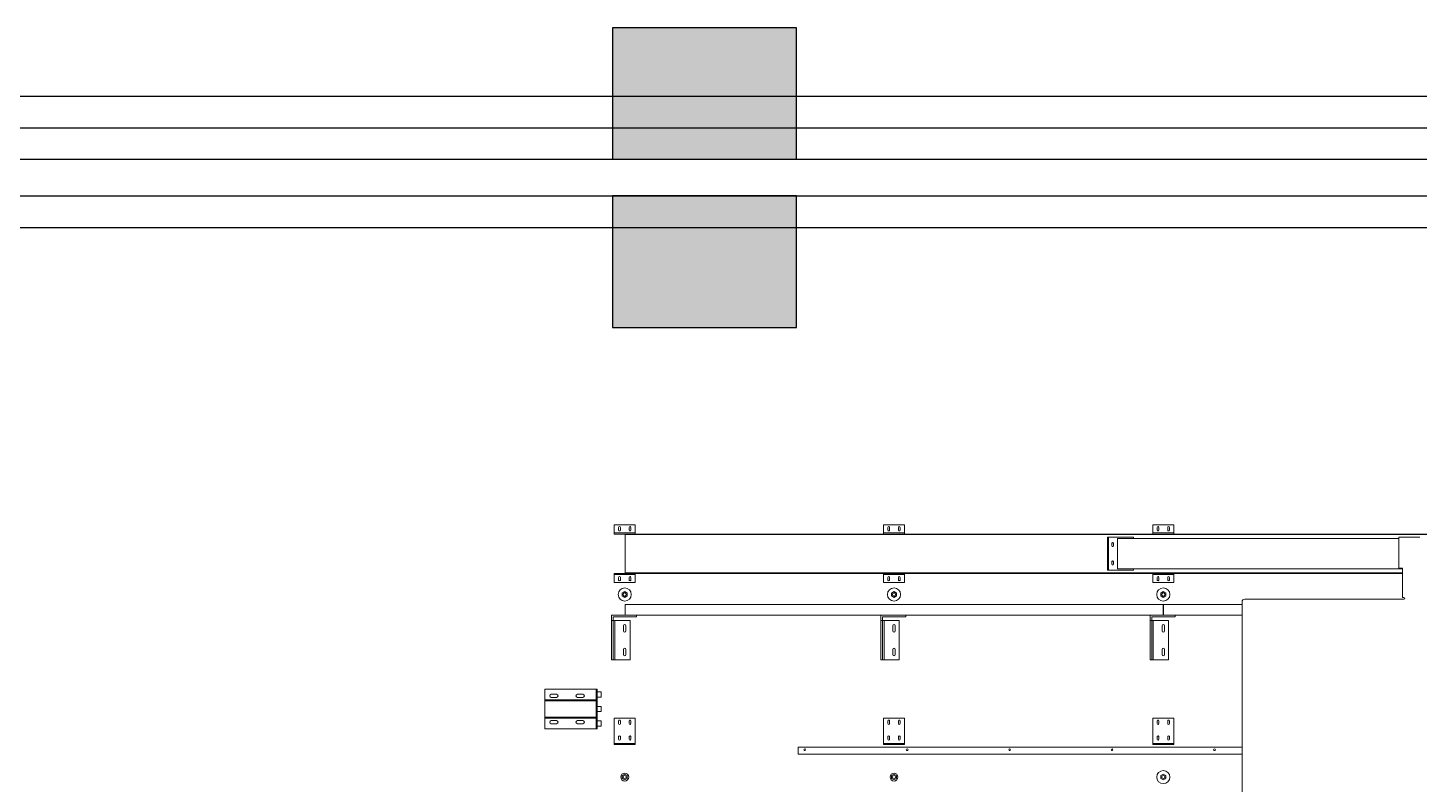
# Model space of a CAD drawing. Header units: inches. Extents: x -26985 to 86262, y -10753 to 149570.
# Drawn here: x 9855 to 15152, y 137038 to 139917 of the extents above; entities that cross this region are included whole.
import ezdxf

# ---------------------------------------------------------------- set-up
doc = ezdxf.new("R2010")
doc.units = ezdxf.units.IN
doc.header["$MEASUREMENT"] = 0
doc.layers.add('COLUMN', color=6, linetype='Continuous')
doc.layers.add('雨水管', color=7, linetype='Continuous')

# ---------------------------------------------------------------- blocks, each defined once
blk = doc.blocks.new('柱左')
at = {"layer": '雨水管'}
h = blk.add_hatch(color=256, dxfattribs=at)
h.paths.add_polyline_path([(119851.4, -279.2), (119251.4, -279.2), (119251.4, -879.2), (119851.4, -879.2)])
h.paths.add_polyline_path([(127801.4, -279.2), (127301.4, -279.2), (127301.4, -879.2), (127801.4, -879.2)])
h.paths.add_polyline_path([(135851.4, -279.2), (135251.4, -279.2), (135251.4, -879.2), (135851.4, -879.2)])
h.paths.add_polyline_path([(144851.4, -279.2), (144251.4, -279.2), (144251.4, -879.2), (144851.4, -879.2)])
h.paths.add_polyline_path([(152841.4, -279.2), (152341.4, -279.2), (152341.4, -879.2), (152841.4, -879.2)])
h.paths.add_polyline_path([(153381.4, -279.2), (152981.4, -279.2), (152981.4, -879.2), (153381.4, -879.2)])
h.paths.add_polyline_path([(152841.4, -9049.2), (152341.4, -9049.2), (152341.4, -9749.2), (152841.4, -9749.2)])
h.paths.add_polyline_path([(153381.4, -9049.2), (152981.4, -9049.2), (152981.4, -9749.2), (153381.4, -9749.2)])
h.paths.add_polyline_path([(144851.4, -9049.2), (144251.4, -9049.2), (144251.4, -9749.2), (144851.4, -9749.2)])
h.paths.add_polyline_path([(135251.4, -9049.2), (135251.4, -9749.2), (135851.4, -9749.2), (135851.4, -9049.2)])
h.paths.add_polyline_path([(127301.4, -9749.2), (127801.4, -9749.2), (127801.4, -9049.2), (127301.4, -9049.2)])
h.paths.add_polyline_path([(119851.4, -9049.2), (119251.4, -9049.2), (119251.4, -9749.2), (119851.4, -9749.2)])
h.paths.add_polyline_path([(119251.4, -22749.2), (119851.4, -22749.2), (119851.4, -22049.2), (119251.4, -22049.2)])
h.paths.add_polyline_path([(127801.4, -22049.2), (127301.4, -22049.2), (127301.4, -22749.2), (127801.4, -22749.2)])
h.paths.add_polyline_path([(135251.4, -22749.2), (135851.4, -22749.2), (135851.4, -22049.2), (135251.4, -22049.2)])
h.paths.add_polyline_path([(144251.4, -22749.2), (144851.4, -22749.2), (144851.4, -22049.2), (144251.4, -22049.2)])
h.paths.add_polyline_path([(153481.4, -22049.2), (152981.4, -22049.2), (152981.4, -22749.2), (153481.4, -22749.2)])
h.paths.add_polyline_path([(152341.4, -22749.2), (152841.4, -22749.2), (152841.4, -22049.2), (152341.4, -22049.2)])
h.paths.add_polyline_path([(152981.4, -32699.2), (153481.4, -32699.2), (153481.4, -32099.2), (152981.4, -32099.2)])
h.paths.add_polyline_path([(152341.4, -32699.2), (152841.4, -32699.2), (152841.4, -32099.2), (152341.4, -32099.2)])
h.paths.add_polyline_path([(144251.4, -32099.2), (144251.4, -32699.2), (144851.4, -32699.2), (144851.4, -32099.2)])
h.paths.add_polyline_path([(135251.4, -32099.2), (135251.4, -32699.2), (135851.4, -32699.2), (135851.4, -32099.2)])
h.paths.add_polyline_path([(127801.4, -32099.2), (127301.4, -32099.2), (127301.4, -32699.2), (127801.4, -32699.2)])
h.paths.add_polyline_path([(119851.4, -32099.2), (119251.4, -32099.2), (119251.4, -32699.2), (119851.4, -32699.2)])
h.paths.add_polyline_path([(119251.4, -42699.2), (119851.4, -42699.2), (119851.4, -42099.2), (119251.4, -42099.2)])
h.paths.add_polyline_path([(127301.4, -42099.2), (127301.4, -42699.2), (127801.4, -42699.2), (127801.4, -42099.2)])
h.paths.add_polyline_path([(135851.4, -42099.2), (135251.4, -42099.2), (135251.4, -42699.2), (135851.4, -42699.2)])
h.paths.add_polyline_path([(144251.4, -42699.2), (144851.4, -42699.2), (144851.4, -42099.2), (144251.4, -42099.2)])
h.paths.add_polyline_path([(152981.4, -42699.2), (153481.4, -42699.2), (153481.4, -42099.2), (152981.4, -42099.2)])
h.paths.add_polyline_path([(152841.4, -42699.2), (152841.4, -42099.2), (152341.4, -42099.2), (152341.4, -42699.2)])
at = {"layer": 'COLUMN'}
for points in [[(152841.4, -22049.2), (152341.4, -22049.2), (152341.4, -22749.2), (152841.4, -22749.2)], [(153481.4, -22049.2), (152981.4, -22049.2), (152981.4, -22749.2), (153481.4, -22749.2)]]:
    blk.add_lwpolyline(points, close=True, dxfattribs=at)

msp = doc.modelspace()

# ---------------------------------------------------------------- linework, layer by layer
at = {"color": 0, "linetype": 'Continuous', "lineweight": -3}
for p, q in [((-9688.6, 139656.9), (73931.4, 139656.9)), ((-9568.6, 139416.9), (73931.4, 139416.9)), ((-9568.6, 139276.9), (73931.4, 139276.9))]:
    msp.add_line(p, q, dxfattribs=at)
at = {"color": 1, "linetype": 'Continuous', "lineweight": -3}
for p, q in [((-9568.6, 139536.9), (73931.4, 139536.9)), ((-9568.6, 139156.9), (73931.4, 139156.9))]:
    msp.add_line(p, q, dxfattribs=at)
at = {"color": 0, "linetype": 'Continuous', "lineweight": 0}
for p, q in [((12087.7, 137994.3), (12087.7, 138025.3)), ((12167.7, 138025.3), (12087.7, 138025.3)), ((12167.7, 137994.3), (12167.7, 138025.3)), ((13112.7, 137994.3), (13112.7, 138025.3)), ((13192.7, 138025.3), (13112.7, 138025.3)), ((13192.7, 137994.3), (13192.7, 138025.3)), ((14137.7, 137994.3), (14137.7, 138025.3)), ((14217.7, 138025.3), (14137.7, 138025.3)), ((14217.7, 137994.3), (14217.7, 138025.3)), ((12087.7, 137990.3), (12087.7, 137994.3)), ((12087.7, 137994.3), (12167.7, 137994.3)), ((12129.7, 137990.3), (12087.7, 137990.3)), ((12104.5, 138015.3), (12104.5, 138005.3)), ((12111, 138005.3), (12111, 138015.3)), ((15200.7, 137990.3), (12129.7, 137990.3)), ((12129.7, 137990.3), (12129.7, 137988.3)), ((12129.7, 137988.3), (15200.7, 137988.3)), ((12129.7, 137842.3), (12129.7, 137988.3)), ((12144.5, 138015.3), (12144.5, 138005.3)), ((12151, 138005.3), (12151, 138015.3)), ((12167.7, 137990.3), (12167.7, 137994.3)), ((13112.7, 137990.3), (13112.7, 137994.3)), ((13112.7, 137994.3), (13192.7, 137994.3)), ((13129.5, 138015.3), (13129.5, 138005.3)), ((13136, 138005.3), (13136, 138015.3)), ((13169.5, 138015.3), (13169.5, 138005.3)), ((13176, 138005.3), (13176, 138015.3)), ((13192.7, 137990.3), (13192.7, 137994.3)), ((13965, 137978.3), (13969, 137978.3)), ((13965, 137978.3), (13965, 137976.3)), ((13965, 137972.3), (13965, 137976.3)), ((13965, 137970.3), (13965, 137972.3)), ((13969, 137970.3), (13965, 137970.3)), ((13965, 137970.3), (13965, 137968.3)), ((13969, 137976.3), (13969, 137978.3)), ((14064, 137978.3), (13969, 137978.3)), ((13969, 137976.3), (13969, 137972.3)), ((13969, 137972.3), (13969, 137970.3)), ((13969, 137970.3), (13969, 137968.3)), ((14004, 137973.3), (15074.7, 137973.3)), ((14004, 137857.3), (14004, 137973.3)), ((14064, 137978.3), (14064, 137973.3)), ((14137.7, 137990.3), (14137.7, 137994.3)), ((14137.7, 137994.3), (14217.7, 137994.3)), ((14154.5, 138015.3), (14154.5, 138005.3)), ((14161, 138005.3), (14161, 138015.3)), ((14194.5, 138015.3), (14194.5, 138005.3)), ((14201, 138005.3), (14201, 138015.3)), ((14217.7, 137990.3), (14217.7, 137994.3)), ((15074.7, 137978.3), (15074.7, 137860.3)), ((15149.7, 137978.3), (15074.7, 137978.3)), ((15153.7, 137978.3), (15149.7, 137978.3)), ((13965, 137962.3), (13965, 137968.3)), ((13965, 137962.3), (13965, 137960.3)), ((13965, 137958.3), (13965, 137960.3)), ((13969, 137960.3), (13965, 137960.3)), ((13965, 137947.3), (13965, 137958.3)), ((13965, 137945.3), (13965, 137947.3)), ((13969, 137945.3), (13965, 137945.3)), ((13965, 137945.3), (13965, 137943.3)), ((13965, 137937.3), (13965, 137943.3)), ((13965, 137937.3), (13965, 137935.3)), ((13965, 137933.3), (13965, 137935.3)), ((13969, 137935.3), (13965, 137935.3)), ((13965, 137922.3), (13965, 137933.3)), ((13965, 137920.3), (13965, 137922.3)), ((13969, 137920.3), (13965, 137920.3)), ((13965, 137920.3), (13965, 137918.3)), ((13965, 137912.3), (13965, 137918.3)), ((13969, 137962.3), (13969, 137968.3)), ((13969, 137962.3), (13969, 137960.3)), ((13969, 137958.3), (13969, 137960.3)), ((13969, 137947.3), (13969, 137958.3)), ((13969, 137945.3), (13969, 137947.3)), ((13969, 137945.3), (13969, 137943.3)), ((13969, 137937.3), (13969, 137943.3)), ((13969, 137937.3), (13969, 137935.3)), ((13969, 137933.3), (13969, 137935.3)), ((13969, 137922.3), (13969, 137933.3)), ((13969, 137920.3), (13969, 137922.3)), ((13969, 137920.3), (13969, 137918.3)), ((13969, 137912.3), (13969, 137918.3)), ((13982.3, 137945.3), (13982.3, 137955.3)), ((13987.8, 137955.3), (13987.8, 137945.3)), ((13965, 137910.3), (13965, 137912.3)), ((13965, 137910.3), (13965, 137908.3)), ((13969, 137910.3), (13965, 137910.3)), ((13965, 137908.3), (13965, 137897.3)), ((13965, 137897.3), (13965, 137895.3)), ((13969, 137895.3), (13965, 137895.3)), ((13965, 137893.3), (13965, 137895.3)), ((13965, 137893.3), (13965, 137887.3)), ((13965, 137885.3), (13965, 137887.3)), ((13965, 137885.3), (13965, 137883.3)), ((13969, 137885.3), (13965, 137885.3)), ((13965, 137883.3), (13965, 137872.3)), ((13965, 137872.3), (13965, 137870.3)), ((13969, 137870.3), (13965, 137870.3)), ((13965, 137868.3), (13965, 137870.3)), ((13965, 137868.3), (13965, 137862.3)), ((13969, 137910.3), (13969, 137912.3)), ((13969, 137910.3), (13969, 137908.3)), ((13969, 137908.3), (13969, 137897.3)), ((13969, 137897.3), (13969, 137895.3)), ((13969, 137893.3), (13969, 137895.3)), ((13969, 137893.3), (13969, 137887.3)), ((13969, 137885.3), (13969, 137887.3)), ((13969, 137885.3), (13969, 137883.3)), ((13969, 137883.3), (13969, 137872.3)), ((13969, 137872.3), (13969, 137870.3)), ((13969, 137868.3), (13969, 137870.3)), ((13969, 137868.3), (13969, 137862.3)), ((13982.3, 137875.3), (13982.3, 137885.3)), ((13987.8, 137885.3), (13987.8, 137875.3)), ((12129.7, 137840.3), (12087.7, 137840.3)), ((12087.7, 137840.3), (12087.7, 137836.3)), ((12087.7, 137836.3), (12167.7, 137836.3)), ((12087.7, 137836.3), (12087.7, 137805.3)), ((12104.5, 137815.3), (12104.5, 137825.3)), ((12111, 137825.3), (12111, 137815.3)), ((12129.7, 137842.3), (12129.7, 137840.3)), ((15088.7, 137842.3), (12129.7, 137842.3)), ((12129.7, 137840.3), (15088.7, 137840.3)), ((12144.5, 137815.3), (12144.5, 137825.3)), ((12151, 137825.3), (12151, 137815.3)), ((12167.7, 137840.3), (12167.7, 137836.3)), ((12167.7, 137836.3), (12167.7, 137805.3)), ((13112.7, 137840.3), (13112.7, 137836.3)), ((13112.7, 137836.3), (13192.7, 137836.3)), ((13112.7, 137836.3), (13112.7, 137805.3)), ((13129.5, 137815.3), (13129.5, 137825.3)), ((13136, 137825.3), (13136, 137815.3)), ((13169.5, 137815.3), (13169.5, 137825.3)), ((13176, 137825.3), (13176, 137815.3)), ((13192.7, 137840.3), (13192.7, 137836.3)), ((13192.7, 137836.3), (13192.7, 137805.3)), ((13965, 137860.3), (13965, 137862.3)), ((13965, 137860.3), (13965, 137858.3)), ((13969, 137860.3), (13965, 137860.3)), ((13965, 137858.3), (13965, 137854.3)), ((13965, 137852.3), (13965, 137854.3)), ((13965, 137852.3), (13969, 137852.3)), ((13969, 137860.3), (13969, 137862.3)), ((13969, 137858.3), (13969, 137860.3)), ((13969, 137854.3), (13969, 137858.3)), ((13969, 137854.3), (13969, 137852.3)), ((14064, 137852.3), (13969, 137852.3)), ((14004, 137857.3), (15088.7, 137857.3)), ((14064, 137857.3), (14064, 137852.3)), ((14137.7, 137840.3), (14137.7, 137836.3)), ((14137.7, 137836.3), (14217.7, 137836.3)), ((14137.7, 137836.3), (14137.7, 137805.3)), ((14154.5, 137815.3), (14154.5, 137825.3)), ((14161, 137825.3), (14161, 137815.3)), ((14194.5, 137815.3), (14194.5, 137825.3)), ((14201, 137825.3), (14201, 137815.3)), ((14217.7, 137840.3), (14217.7, 137836.3)), ((14217.7, 137836.3), (14217.7, 137805.3)), ((15088.7, 137860.3), (15074.7, 137860.3)), ((15088.7, 137860.3), (15088.7, 137748.3)), ((12167.7, 137805.3), (12087.7, 137805.3)), ((12118.2, 137765.8), (12127.7, 137771.3)), ((12118.2, 137754.8), (12118.2, 137765.8)), ((12127.7, 137771.3), (12137.2, 137765.8)), ((12137.2, 137765.8), (12137.2, 137754.8)), ((13192.7, 137805.3), (13112.7, 137805.3)), ((13152.7, 137771.3), (13143.2, 137765.8)), ((13143.2, 137765.8), (13143.2, 137754.8)), ((13162.2, 137765.8), (13152.7, 137771.3)), ((13162.2, 137754.8), (13162.2, 137765.8)), ((14217.7, 137805.3), (14137.7, 137805.3)), ((14168.2, 137765.8), (14177.7, 137771.3)), ((14168.2, 137754.8), (14168.2, 137765.8)), ((14177.7, 137771.3), (14187.2, 137765.8)), ((14187.2, 137765.8), (14187.2, 137754.8)), ((12127.7, 137749.4), (12118.2, 137754.8)), ((12137.2, 137754.8), (12127.7, 137749.4)), ((12128.7, 137722.3), (14176.7, 137722.3)), ((12128.7, 137681.3), (12128.7, 137722.3)), ((13143.2, 137754.8), (13152.7, 137749.4)), ((13152.7, 137749.4), (13162.2, 137754.8)), ((14177.7, 137749.4), (14168.2, 137754.8)), ((14176.7, 137681.3), (14176.7, 137722.3)), ((14187.2, 137754.8), (14177.7, 137749.4)), ((14178.7, 137722.3), (14477.7, 137722.3)), ((14178.7, 137681.3), (14178.7, 137722.3)), ((14477.7, 136962.3), (14477.7, 137732.3)), ((14487.7, 137742.3), (15012.7, 137742.3)), ((15088.7, 137742.3), (15012.7, 137742.3)), ((15088.7, 137748.3), (15093.7, 137748.3)), ((15093.7, 137742.3), (15088.7, 137742.3)), ((12077.7, 137681.3), (12172.7, 137681.3)), ((12077.7, 137661.3), (12077.7, 137681.3)), ((12083.7, 137661.3), (12077.7, 137661.3)), ((12077.7, 137661.3), (12077.7, 137511.3)), ((12083.7, 137675.3), (12083.7, 137661.3)), ((12083.7, 137675.3), (12172.7, 137675.3)), ((12083.7, 137661.3), (12089.7, 137661.3)), ((12083.7, 137511.3), (12083.7, 137661.3)), ((12089.7, 137511.3), (12089.7, 137661.3)), ((12089.7, 137661.3), (12147.7, 137661.3)), ((12128.7, 137681.3), (14176.7, 137681.3)), ((12147.7, 137511.3), (12147.7, 137661.3)), ((12172.7, 137675.3), (12172.7, 137681.3)), ((13102.7, 137681.3), (13197.7, 137681.3)), ((13102.7, 137661.3), (13102.7, 137681.3)), ((13108.7, 137661.3), (13102.7, 137661.3)), ((13102.7, 137661.3), (13102.7, 137511.3)), ((13108.7, 137675.3), (13108.7, 137661.3)), ((13108.7, 137675.3), (13197.7, 137675.3)), ((13108.7, 137661.3), (13114.7, 137661.3)), ((13108.7, 137511.3), (13108.7, 137661.3)), ((13114.7, 137511.3), (13114.7, 137661.3)), ((13114.7, 137661.3), (13172.7, 137661.3)), ((13172.7, 137511.3), (13172.7, 137661.3)), ((13197.7, 137675.3), (13197.7, 137681.3)), ((14127.7, 137681.3), (14222.7, 137681.3)), ((14127.7, 137661.3), (14127.7, 137681.3)), ((14133.7, 137661.3), (14127.7, 137661.3)), ((14127.7, 137661.3), (14127.7, 137511.3)), ((14133.7, 137675.3), (14133.7, 137661.3)), ((14133.7, 137675.3), (14222.7, 137675.3)), ((14133.7, 137661.3), (14139.7, 137661.3)), ((14133.7, 137511.3), (14133.7, 137661.3)), ((14139.7, 137511.3), (14139.7, 137661.3)), ((14139.7, 137661.3), (14197.7, 137661.3)), ((14178.7, 137681.3), (14477.7, 137681.3)), ((14197.7, 137511.3), (14197.7, 137661.3)), ((14222.7, 137675.3), (14222.7, 137681.3)), ((12123.5, 137621.3), (12123.5, 137641.3)), ((12132, 137641.3), (12132, 137621.3)), ((13148.5, 137621.3), (13148.5, 137641.3)), ((13157, 137641.3), (13157, 137621.3)), ((14173.5, 137621.3), (14173.5, 137641.3)), ((14182, 137641.3), (14182, 137621.3)), ((12123.5, 137531.3), (12123.5, 137551.3)), ((12132, 137551.3), (12132, 137531.3)), ((13148.5, 137531.3), (13148.5, 137551.3)), ((13157, 137551.3), (13157, 137531.3)), ((14173.5, 137531.3), (14173.5, 137551.3)), ((14182, 137551.3), (14182, 137531.3)), ((12077.7, 137511.3), (12083.7, 137511.3)), ((12083.7, 137511.3), (12089.7, 137511.3)), ((12089.7, 137511.3), (12147.7, 137511.3)), ((13102.7, 137511.3), (13108.7, 137511.3)), ((13108.7, 137511.3), (13114.7, 137511.3)), ((13114.7, 137511.3), (13172.7, 137511.3)), ((14127.7, 137511.3), (14133.7, 137511.3)), ((14133.7, 137511.3), (14139.7, 137511.3)), ((14139.7, 137511.3), (14197.7, 137511.3)), ((11822.9, 137399.4), (12018.9, 137399.4)), ((11822.9, 137359.4), (11822.9, 137399.4)), ((12018.9, 137249.4), (12018.9, 137399.4)), ((12018.9, 137399.4), (12022.9, 137399.4)), ((12022.9, 137249.4), (12022.9, 137399.4)), ((12022.9, 137389.4), (12037.9, 137389.4)), ((12037.9, 137369.4), (12037.9, 137389.4)), ((11998.9, 137359.4), (11822.9, 137359.4)), ((11822.9, 137359.4), (11822.9, 137355.4)), ((11822.9, 137293.4), (11822.9, 137355.4)), ((11822.9, 137355.4), (11998.9, 137355.4)), ((11847.9, 137380.4), (11867.9, 137380.4)), ((11867.9, 137368.4), (11847.9, 137368.4)), ((11947.9, 137380.4), (11967.9, 137380.4)), ((11967.9, 137368.4), (11947.9, 137368.4)), ((11998.9, 137355.4), (11998.9, 137359.4)), ((11998.9, 137359.4), (12018.9, 137359.4)), ((12018.9, 137355.4), (11998.9, 137355.4)), ((12018.9, 137359.4), (12018.9, 137355.4)), ((12022.9, 137369.4), (12037.9, 137369.4)), ((12022.9, 137334.4), (12037.9, 137334.4)), ((12037.9, 137314.4), (12037.9, 137334.4)), ((11822.9, 137293.4), (11998.9, 137293.4)), ((11822.9, 137289.4), (11822.9, 137293.4)), ((11822.9, 137249.4), (11822.9, 137289.4)), ((11998.9, 137289.4), (11822.9, 137289.4)), ((11847.9, 137280.4), (11867.9, 137280.4)), ((11947.9, 137280.4), (11967.9, 137280.4)), ((11998.9, 137293.4), (11998.9, 137289.4)), ((12018.9, 137293.4), (11998.9, 137293.4)), ((11998.9, 137289.4), (12018.9, 137289.4)), ((12018.9, 137289.4), (12018.9, 137293.4)), ((12022.9, 137314.4), (12037.9, 137314.4)), ((12167.7, 137289.3), (12087.7, 137289.3)), ((12087.7, 137193.3), (12087.7, 137289.3)), ((12167.7, 137193.3), (12167.7, 137289.3)), ((13192.7, 137289.3), (13112.7, 137289.3)), ((13112.7, 137193.3), (13112.7, 137289.3)), ((13192.7, 137193.3), (13192.7, 137289.3)), ((14217.7, 137289.3), (14137.7, 137289.3)), ((14137.7, 137193.3), (14137.7, 137289.3)), ((14217.7, 137193.3), (14217.7, 137289.3)), ((12018.9, 137249.4), (11822.9, 137249.4)), ((11867.9, 137268.4), (11847.9, 137268.4)), ((11967.9, 137268.4), (11947.9, 137268.4)), ((12018.9, 137249.4), (12022.9, 137249.4)), ((12022.9, 137279.4), (12037.9, 137279.4)), ((12022.9, 137259.4), (12037.9, 137259.4)), ((12037.9, 137259.4), (12037.9, 137279.4)), ((12104.5, 137269.3), (12104.5, 137279.3)), ((12111, 137279.3), (12111, 137269.3)), ((12144.5, 137269.3), (12144.5, 137279.3)), ((12151, 137279.3), (12151, 137269.3)), ((13129.5, 137269.3), (13129.5, 137279.3)), ((13136, 137279.3), (13136, 137269.3)), ((13169.5, 137269.3), (13169.5, 137279.3)), ((13176, 137279.3), (13176, 137269.3)), ((14154.5, 137269.3), (14154.5, 137279.3)), ((14161, 137279.3), (14161, 137269.3)), ((14194.5, 137269.3), (14194.5, 137279.3)), ((14201, 137279.3), (14201, 137269.3)), ((12167.7, 137193.3), (12087.7, 137193.3)), ((12087.7, 137193.3), (12087.7, 137189.3)), ((12167.7, 137189.3), (12087.7, 137189.3)), ((12104.5, 137209.3), (12104.5, 137219.3)), ((12111, 137219.3), (12111, 137209.3)), ((12144.5, 137209.3), (12144.5, 137219.3)), ((12151, 137219.3), (12151, 137209.3)), ((12167.7, 137193.3), (12167.7, 137189.3)), ((14477.7, 137179.3), (12787.7, 137179.3)), ((12787.7, 137179.3), (12787.7, 137152.3)), ((13192.7, 137193.3), (13112.7, 137193.3)), ((13112.7, 137193.3), (13112.7, 137189.3)), ((13192.7, 137189.3), (13112.7, 137189.3)), ((13129.5, 137209.3), (13129.5, 137219.3)), ((13136, 137219.3), (13136, 137209.3)), ((13169.5, 137209.3), (13169.5, 137219.3)), ((13176, 137219.3), (13176, 137209.3)), ((13192.7, 137193.3), (13192.7, 137189.3)), ((14217.7, 137193.3), (14137.7, 137193.3)), ((14137.7, 137193.3), (14137.7, 137189.3)), ((14217.7, 137189.3), (14137.7, 137189.3)), ((14154.5, 137209.3), (14154.5, 137219.3)), ((14161, 137219.3), (14161, 137209.3)), ((14194.5, 137209.3), (14194.5, 137219.3)), ((14201, 137219.3), (14201, 137209.3)), ((14217.7, 137193.3), (14217.7, 137189.3)), ((12787.7, 137152.3), (14477.7, 137152.3)), ((12118.2, 137070.8), (12127.7, 137076.3)), ((12118.2, 137059.8), (12118.2, 137070.8)), ((12127.7, 137076.3), (12137.2, 137070.8)), ((12137.2, 137070.8), (12137.2, 137059.8)), ((13143.2, 137070.8), (13152.7, 137076.3)), ((13143.2, 137059.8), (13143.2, 137070.8)), ((13152.7, 137076.3), (13162.2, 137070.8)), ((13162.2, 137070.8), (13162.2, 137059.8)), ((14168.2, 137070.8), (14177.7, 137076.3)), ((14168.2, 137059.8), (14168.2, 137070.8)), ((14177.7, 137076.3), (14187.2, 137070.8)), ((14187.2, 137070.8), (14187.2, 137059.8)), ((12127.7, 137054.4), (12118.2, 137059.8)), ((12137.2, 137059.8), (12127.7, 137054.4)), ((13152.7, 137054.4), (13143.2, 137059.8)), ((13162.2, 137059.8), (13152.7, 137054.4)), ((14177.7, 137054.4), (14168.2, 137059.8)), ((14187.2, 137059.8), (14177.7, 137054.4))]:
    msp.add_line(p, q, dxfattribs=at)
at = {"color": 0, "linetype": 'Continuous', "lineweight": 0, "extrusion": (1.48872e-34, 8.10423e-19, -1)}
for centre, radius in [((-12127.7, 137760.3), 25), ((-12127.7, 137760.3), 6), ((-13152.7, 137760.3), 25), ((-13152.7, 137760.3), 6), ((-14177.7, 137760.3), 25), ((-14177.7, 137760.3), 6), ((-12812.7, 137169.3), 3.25), ((-13202.7, 137169.3), 3.25), ((-13592.7, 137169.3), 3.25), ((-13982.7, 137169.3), 3.25), ((-14372.7, 137169.3), 3.25), ((-14177.7, 137065.3), 25)]:
    msp.add_circle(centre, radius, dxfattribs=at)
at = {"color": 0, "linetype": 'Continuous', "lineweight": 0}
for centre, radius in [((12127.7, 137065.3), 15), ((12127.7, 137065.3), 6), ((13152.7, 137065.3), 15), ((13152.7, 137065.3), 6), ((14177.7, 137065.3), 6)]:
    msp.add_circle(centre, radius, dxfattribs=at)
for centre, start, end in [((12107.7, 138015.3), 0, 180), ((12107.7, 138005.3), 180, 0), ((12147.7, 138015.3), 0, 180), ((12147.7, 138005.3), 180, 0), ((13132.7, 138015.3), 0, 180), ((13132.7, 138005.3), 180, 0), ((13172.7, 138015.3), 0, 180), ((13172.7, 138005.3), 180, 0), ((14157.7, 138015.3), 0, 180), ((14157.7, 138005.3), 180, 0), ((14197.7, 138015.3), 0, 180), ((14197.7, 138005.3), 180, 0), ((12107.7, 137279.3), 0, 180), ((13132.7, 137279.3), 0, 180), ((14157.7, 137279.3), 0, 180), ((12107.7, 137209.3), 180, 0), ((13132.7, 137209.3), 180, 0), ((14157.7, 137209.3), 180, 0)]:
    msp.add_arc(centre, 3.25, start, end, dxfattribs=at)
at = {"color": 0, "linetype": 'Continuous', "lineweight": 0, "extrusion": (1.48872e-34, 8.10423e-19, -1)}
for centre, radius, start, end in [((-13985, 137955.3), 2.75, 0, 180), ((-13985, 137945.3), 2.75, 180, 0), ((-13985, 137885.3), 2.75, 0, 180), ((-13985, 137875.3), 2.75, 180, 0), ((-14487.7, 137732.3), 10, 0, 90), ((-15093.7, 137745.3), 3, 90, 270), ((-12127.7, 137641.3), 4.25, 0, 180), ((-12127.7, 137621.3), 4.25, 180, 0), ((-13152.7, 137641.3), 4.25, 0, 180), ((-13152.7, 137621.3), 4.25, 180, 0), ((-14177.7, 137641.3), 4.25, 0, 180), ((-14177.7, 137621.3), 4.25, 180, 0), ((-12127.7, 137551.3), 4.25, 0, 180), ((-13152.7, 137551.3), 4.25, 0, 180), ((-14177.7, 137551.3), 4.25, 0, 180), ((-12127.7, 137531.3), 4.25, 180, 0), ((-13152.7, 137531.3), 4.25, 180, 0), ((-14177.7, 137531.3), 4.25, 180, 0), ((-11847.9, 137374.4), 6, 270, 90), ((-11867.9, 137374.4), 6, 90, 270), ((-11947.9, 137374.4), 6, 270, 90), ((-11967.9, 137374.4), 6, 90, 270), ((-11847.9, 137274.4), 6, 270, 90), ((-11867.9, 137274.4), 6, 90, 270), ((-11947.9, 137274.4), 6, 270, 90), ((-11967.9, 137274.4), 6, 90, 270), ((-12147.7, 137279.3), 3.25, 0, 180), ((-13172.7, 137279.3), 3.25, 0, 180), ((-14197.7, 137279.3), 3.25, 0, 180), ((-12107.7, 137269.3), 3.25, 180, 0), ((-12147.7, 137269.3), 3.25, 180, 0), ((-13132.7, 137269.3), 3.25, 180, 0), ((-13172.7, 137269.3), 3.25, 180, 0), ((-14157.7, 137269.3), 3.25, 180, 0), ((-14197.7, 137269.3), 3.25, 180, 0), ((-12107.7, 137219.3), 3.25, 0, 180), ((-12147.7, 137219.3), 3.25, 0, 180), ((-12147.7, 137209.3), 3.25, 180, 0), ((-13132.7, 137219.3), 3.25, 0, 180), ((-13172.7, 137219.3), 3.25, 0, 180), ((-13172.7, 137209.3), 3.25, 180, 0), ((-14157.7, 137219.3), 3.25, 0, 180), ((-14197.7, 137219.3), 3.25, 0, 180), ((-14197.7, 137209.3), 3.25, 180, 0)]:
    msp.add_arc(centre, radius, start, end, dxfattribs=at)
at = {"color": 0, "linetype": 'Continuous', "lineweight": 0, "extrusion": (1.16838e-32, 8.10423e-19, -1)}
for centre, start, end in [((-12107.7, 137825.3), 0, 180), ((-12107.7, 137815.3), 180, 0), ((-12147.7, 137825.3), 0, 180), ((-12147.7, 137815.3), 180, 0), ((-13132.7, 137825.3), 0, 180), ((-13132.7, 137815.3), 180, 0), ((-13172.7, 137825.3), 0, 180), ((-13172.7, 137815.3), 180, 0), ((-14157.7, 137825.3), 0, 180), ((-14157.7, 137815.3), 180, 0), ((-14197.7, 137825.3), 0, 180), ((-14197.7, 137815.3), 180, 0)]:
    msp.add_arc(centre, 3.25, start, end, dxfattribs=at)

# ---------------------------------------------------------------- block references
at = {"layer": '雨水管', "rotation": 90}
msp.add_blockref('柱左', (-9967.7, -13564.5), dxfattribs=at)

doc.saveas('drawing.dxf')
